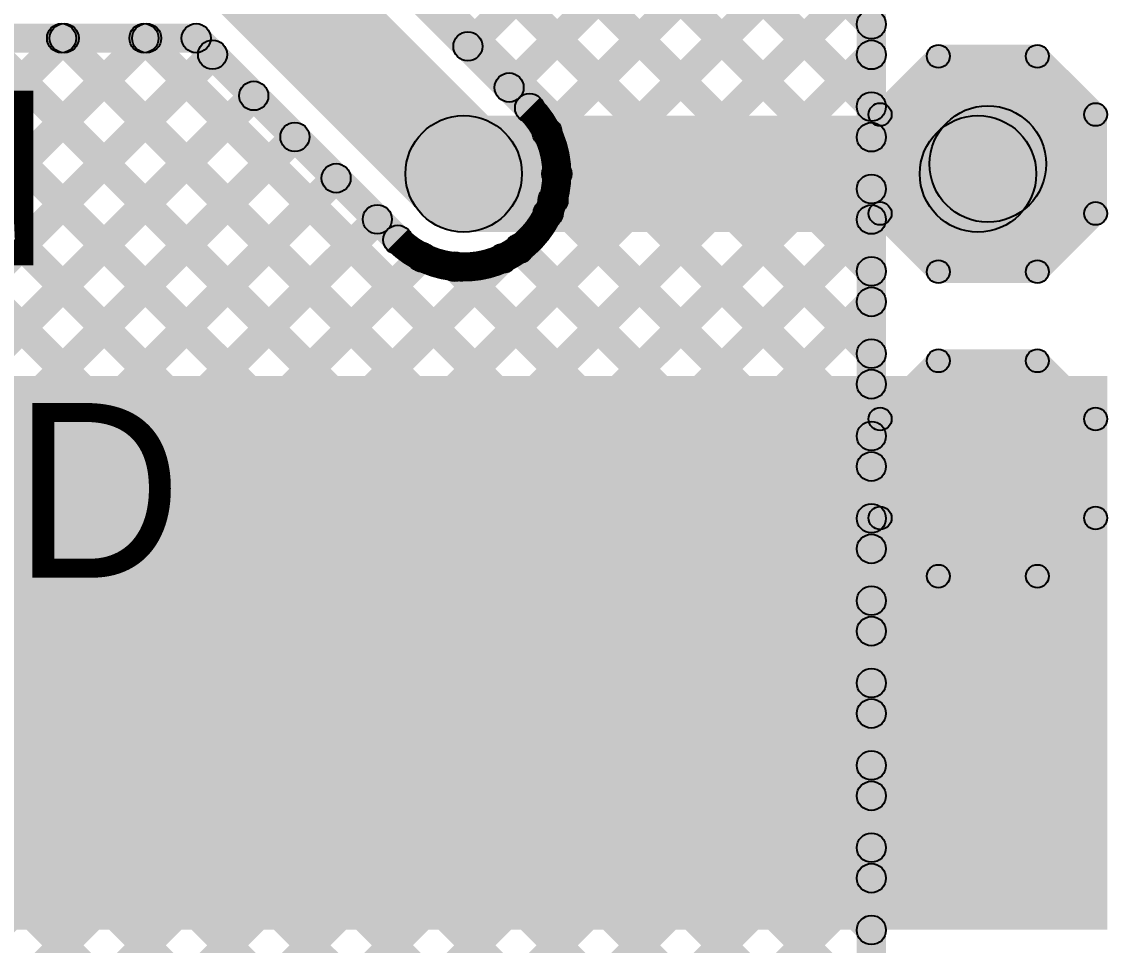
# Model space of a CAD drawing. Header units: millimetres. Extents: x -0.08 to 5.25, y -0.08 to 2.73.
# Drawn here: x 4.7542 to 5.127, y 0.9534 to 1.2707 of the extents above; entities that cross this region are included whole.
import ezdxf

# ---------------------------------------------------------------- set-up
doc = ezdxf.new("R2010")
doc.units = ezdxf.units.MM
doc.header["$MEASUREMENT"] = 0
for name, color, linetype in [('BottomLayer', 5, 'Continuous'), ('TopLayer', 1, 'Continuous'), ('TopOverlay', 2, 'Continuous'), ('TopPaste', 8, 'Continuous'), ('TopSolder', 216, 'Continuous'), ('ViaHoleLayer', 16, 'Continuous')]:
    doc.layers.add(name, color=color, linetype=linetype)

# ---------------------------------------------------------------- blocks, each defined once
blk = doc.blocks.new('TEST_POINT_63')
at = {"layer": 'TopLayer'}
blk.add_hatch(color=1, dxfattribs=at).paths.add_polyline_path([(0.015, 0.03), (-0.015, 0.03), (-0.03, 0.015), (-0.03, -0.015), (-0.015, -0.03), (0.015, -0.03), (0.03, -0.015), (0.03, 0.015)])
at = {"layer": 'TopOverlay'}
for points in [[(-0.03422, 0.01422), (-0.03978, 0.01978), (-0.01978, 0.03978), (-0.01422, 0.03422)], [(0.017, 0.04094), (0.017, 0.03306), (-0.017, 0.03306), (-0.017, 0.04094)], [(0.017, 0.04094), (0.017, 0.03306), (-0.017, 0.03306), (-0.017, 0.04094)], [(0.03978, 0.01978), (0.03422, 0.01422), (0.01422, 0.03422), (0.01978, 0.03978)], [(-0.03306, -0.017), (-0.04094, -0.017), (-0.04094, 0.017), (-0.03306, 0.017)], [(0.04094, -0.017), (0.03306, -0.017), (0.03306, 0.017), (0.04094, 0.017)], [(-0.01422, -0.03422), (-0.01978, -0.03978), (-0.03978, -0.01978), (-0.03422, -0.01422)], [(0.01978, -0.03978), (0.01422, -0.03422), (0.03422, -0.01422), (0.03978, -0.01978)], [(0.017, -0.03306), (0.017, -0.04094), (-0.017, -0.04094), (-0.017, -0.03306)], [(0.017, -0.03306), (0.017, -0.04094), (-0.017, -0.04094), (-0.017, -0.03306)]]:
    blk.add_hatch(color=2, dxfattribs=at).paths.add_polyline_path(points)
h = blk.add_hatch(color=2, dxfattribs=at)
edge = h.paths.add_edge_path()
edge.add_arc((-0.017, 0.037), 0.00394, 0, 360)
h = blk.add_hatch(color=2, dxfattribs=at)
edge = h.paths.add_edge_path()
edge.add_arc((-0.017, 0.037), 0.00394, 0, 360)
h = blk.add_hatch(color=2, dxfattribs=at)
edge = h.paths.add_edge_path()
edge.add_arc((-0.017, 0.037), 0.00394, 0, 360)
h = blk.add_hatch(color=2, dxfattribs=at)
edge = h.paths.add_edge_path()
edge.add_arc((0.017, 0.037), 0.00394, 0, 360)
h = blk.add_hatch(color=2, dxfattribs=at)
edge = h.paths.add_edge_path()
edge.add_arc((0.017, 0.037), 0.00394, 0, 360)
h = blk.add_hatch(color=2, dxfattribs=at)
edge = h.paths.add_edge_path()
edge.add_arc((0.017, 0.037), 0.00394, 0, 360)
h = blk.add_hatch(color=2, dxfattribs=at)
edge = h.paths.add_edge_path()
edge.add_arc((-0.037, 0.017), 0.00394, 0, 360)
h = blk.add_hatch(color=2, dxfattribs=at)
edge = h.paths.add_edge_path()
edge.add_arc((-0.037, 0.017), 0.00394, 0, 360)
h = blk.add_hatch(color=2, dxfattribs=at)
edge = h.paths.add_edge_path()
edge.add_arc((0.037, 0.017), 0.00394, 0, 360)
h = blk.add_hatch(color=2, dxfattribs=at)
edge = h.paths.add_edge_path()
edge.add_arc((0.037, 0.017), 0.00394, 0, 360)
h = blk.add_hatch(color=2, dxfattribs=at)
edge = h.paths.add_edge_path()
edge.add_arc((-0.037, -0.017), 0.00394, 0, 360)
h = blk.add_hatch(color=2, dxfattribs=at)
edge = h.paths.add_edge_path()
edge.add_arc((-0.037, -0.017), 0.00394, 0, 360)
h = blk.add_hatch(color=2, dxfattribs=at)
edge = h.paths.add_edge_path()
edge.add_arc((0.037, -0.017), 0.00394, 0, 360)
h = blk.add_hatch(color=2, dxfattribs=at)
edge = h.paths.add_edge_path()
edge.add_arc((0.037, -0.017), 0.00394, 0, 360)
h = blk.add_hatch(color=2, dxfattribs=at)
edge = h.paths.add_edge_path()
edge.add_arc((-0.017, -0.037), 0.00394, 0, 360)
h = blk.add_hatch(color=2, dxfattribs=at)
edge = h.paths.add_edge_path()
edge.add_arc((-0.017, -0.037), 0.00394, 0, 360)
h = blk.add_hatch(color=2, dxfattribs=at)
edge = h.paths.add_edge_path()
edge.add_arc((-0.017, -0.037), 0.00394, 0, 360)
h = blk.add_hatch(color=2, dxfattribs=at)
edge = h.paths.add_edge_path()
edge.add_arc((0.017, -0.037), 0.00394, 0, 360)
h = blk.add_hatch(color=2, dxfattribs=at)
edge = h.paths.add_edge_path()
edge.add_arc((0.017, -0.037), 0.00394, 0, 360)
h = blk.add_hatch(color=2, dxfattribs=at)
edge = h.paths.add_edge_path()
edge.add_arc((0.017, -0.037), 0.00394, 0, 360)
at = {"layer": 'TopPaste'}
blk.add_hatch(color=8, dxfattribs=at).paths.add_polyline_path([(0.015, 0.03), (-0.015, 0.03), (-0.03, 0.015), (-0.03, -0.015), (-0.015, -0.03), (0.015, -0.03), (0.03, -0.015), (0.03, 0.015)])
at = {"layer": 'TopSolder'}
blk.add_hatch(color=216, dxfattribs=at).paths.add_polyline_path([(0.017, 0.034), (-0.017, 0.034), (-0.034, 0.017), (-0.034, -0.017), (-0.017, -0.034), (0.017, -0.034), (0.034, -0.017), (0.034, 0.017)])
at = {"layer": 'TopOverlay'}
for centre in [(-0.017, 0.037), (-0.017, 0.037), (-0.017, 0.037), (0.017, 0.037), (0.017, 0.037), (0.017, 0.037), (-0.037, 0.017), (-0.037, 0.017), (0.037, 0.017), (0.037, 0.017), (-0.037, -0.017), (-0.037, -0.017), (0.037, -0.017), (0.037, -0.017), (-0.017, -0.037), (-0.017, -0.037), (-0.017, -0.037), (0.017, -0.037), (0.017, -0.037), (0.017, -0.037)]:
    blk.add_circle(centre, 0.00394, dxfattribs=at)
blk = doc.blocks.new('TEST_POINT_69')
at = {"layer": 'TopLayer'}
blk.add_hatch(color=1, dxfattribs=at).paths.add_polyline_path([(0.015, 0.03), (-0.015, 0.03), (-0.03, 0.015), (-0.03, -0.015), (-0.015, -0.03), (0.015, -0.03), (0.03, -0.015), (0.03, 0.015)])
at = {"layer": 'TopOverlay'}
for points in [[(-0.01978, 0.03978), (-0.01422, 0.03422), (-0.03422, 0.01422), (-0.03978, 0.01978)], [(-0.017, 0.03306), (-0.017, 0.04094), (0.017, 0.04094), (0.017, 0.03306)], [(-0.017, 0.03306), (-0.017, 0.04094), (0.017, 0.04094), (0.017, 0.03306)], [(0.01422, 0.03422), (0.01978, 0.03978), (0.03978, 0.01978), (0.03422, 0.01422)], [(-0.04094, 0.017), (-0.03306, 0.017), (-0.03306, -0.017), (-0.04094, -0.017)], [(0.03306, 0.017), (0.04094, 0.017), (0.04094, -0.017), (0.03306, -0.017)], [(-0.03978, -0.01978), (-0.03422, -0.01422), (-0.01422, -0.03422), (-0.01978, -0.03978)], [(0.03422, -0.01422), (0.03978, -0.01978), (0.01978, -0.03978), (0.01422, -0.03422)], [(-0.017, -0.04094), (-0.017, -0.03306), (0.017, -0.03306), (0.017, -0.04094)], [(-0.017, -0.04094), (-0.017, -0.03306), (0.017, -0.03306), (0.017, -0.04094)]]:
    blk.add_hatch(color=2, dxfattribs=at).paths.add_polyline_path(points)
h = blk.add_hatch(color=2, dxfattribs=at)
edge = h.paths.add_edge_path()
edge.add_arc((-0.017, 0.037), 0.00394, 0, 360)
h = blk.add_hatch(color=2, dxfattribs=at)
edge = h.paths.add_edge_path()
edge.add_arc((-0.017, 0.037), 0.00394, 0, 360)
h = blk.add_hatch(color=2, dxfattribs=at)
edge = h.paths.add_edge_path()
edge.add_arc((-0.017, 0.037), 0.00394, 0, 360)
h = blk.add_hatch(color=2, dxfattribs=at)
edge = h.paths.add_edge_path()
edge.add_arc((0.017, 0.037), 0.00394, 0, 360)
h = blk.add_hatch(color=2, dxfattribs=at)
edge = h.paths.add_edge_path()
edge.add_arc((0.017, 0.037), 0.00394, 0, 360)
h = blk.add_hatch(color=2, dxfattribs=at)
edge = h.paths.add_edge_path()
edge.add_arc((0.017, 0.037), 0.00394, 0, 360)
h = blk.add_hatch(color=2, dxfattribs=at)
edge = h.paths.add_edge_path()
edge.add_arc((-0.037, 0.017), 0.00394, 0, 360)
h = blk.add_hatch(color=2, dxfattribs=at)
edge = h.paths.add_edge_path()
edge.add_arc((-0.037, 0.017), 0.00394, 0, 360)
h = blk.add_hatch(color=2, dxfattribs=at)
edge = h.paths.add_edge_path()
edge.add_arc((0.037, 0.017), 0.00394, 0, 360)
h = blk.add_hatch(color=2, dxfattribs=at)
edge = h.paths.add_edge_path()
edge.add_arc((0.037, 0.017), 0.00394, 0, 360)
h = blk.add_hatch(color=2, dxfattribs=at)
edge = h.paths.add_edge_path()
edge.add_arc((-0.037, -0.017), 0.00394, 0, 360)
h = blk.add_hatch(color=2, dxfattribs=at)
edge = h.paths.add_edge_path()
edge.add_arc((-0.037, -0.017), 0.00394, 0, 360)
h = blk.add_hatch(color=2, dxfattribs=at)
edge = h.paths.add_edge_path()
edge.add_arc((0.037, -0.017), 0.00394, 0, 360)
h = blk.add_hatch(color=2, dxfattribs=at)
edge = h.paths.add_edge_path()
edge.add_arc((0.037, -0.017), 0.00394, 0, 360)
h = blk.add_hatch(color=2, dxfattribs=at)
edge = h.paths.add_edge_path()
edge.add_arc((-0.017, -0.037), 0.00394, 0, 360)
h = blk.add_hatch(color=2, dxfattribs=at)
edge = h.paths.add_edge_path()
edge.add_arc((-0.017, -0.037), 0.00394, 0, 360)
h = blk.add_hatch(color=2, dxfattribs=at)
edge = h.paths.add_edge_path()
edge.add_arc((-0.017, -0.037), 0.00394, 0, 360)
h = blk.add_hatch(color=2, dxfattribs=at)
edge = h.paths.add_edge_path()
edge.add_arc((0.017, -0.037), 0.00394, 0, 360)
h = blk.add_hatch(color=2, dxfattribs=at)
edge = h.paths.add_edge_path()
edge.add_arc((0.017, -0.037), 0.00394, 0, 360)
h = blk.add_hatch(color=2, dxfattribs=at)
edge = h.paths.add_edge_path()
edge.add_arc((0.017, -0.037), 0.00394, 0, 360)
at = {"layer": 'TopPaste'}
blk.add_hatch(color=8, dxfattribs=at).paths.add_polyline_path([(0.015, 0.03), (-0.015, 0.03), (-0.03, 0.015), (-0.03, -0.015), (-0.015, -0.03), (0.015, -0.03), (0.03, -0.015), (0.03, 0.015)])
at = {"layer": 'TopSolder'}
blk.add_hatch(color=216, dxfattribs=at).paths.add_polyline_path([(0.017, 0.034), (-0.017, 0.034), (-0.034, 0.017), (-0.034, -0.017), (-0.017, -0.034), (0.017, -0.034), (0.034, -0.017), (0.034, 0.017)])
at = {"layer": 'TopOverlay'}
for centre in [(-0.017, 0.037), (-0.017, 0.037), (-0.017, 0.037), (0.017, 0.037), (0.017, 0.037), (0.017, 0.037), (-0.037, 0.017), (-0.037, 0.017), (0.037, 0.017), (0.037, 0.017), (-0.037, -0.017), (-0.037, -0.017), (0.037, -0.017), (0.037, -0.017), (-0.017, -0.037), (-0.017, -0.037), (-0.017, -0.037), (0.017, -0.037), (0.017, -0.037), (0.017, -0.037)]:
    blk.add_circle(centre, 0.00394, dxfattribs=at)

msp = doc.modelspace()

# ---------------------------------------------------------------- hatches: boundary and pattern name
at = {"layer": 'BottomLayer'}
for points in [[(4.68282, 1.48446), (4.68989, 1.49154), (5.04954, 1.13189), (5.04246, 1.12482)], [(4.71111, 1.48446), (4.71818, 1.49154), (5.04954, 1.16018), (5.04246, 1.15311)], [(4.73939, 1.48446), (4.74646, 1.49154), (5.04954, 1.18846), (5.04246, 1.18139)], [(4.76768, 1.48446), (4.77475, 1.49154), (5.04954, 1.21675), (5.04246, 1.20968)], [(4.79596, 1.48446), (4.80303, 1.49154), (5.04954, 1.24503), (5.04246, 1.23796)], [(4.82424, 1.48446), (4.83132, 1.49154), (5.04954, 1.27332), (5.04246, 1.26624)], [(5.051, 0.187), (5.041, 0.187), (5.041, 1.488), (5.051, 1.488)], [(4.91099, 1.25866), (4.90392, 1.26573), (5.04246, 1.40427), (5.04954, 1.3972)], [(4.92514, 1.24452), (4.91807, 1.25159), (5.04246, 1.37599), (5.04954, 1.36892)], [(4.93813, 1.22923), (4.93106, 1.2363), (5.04246, 1.3477), (5.04954, 1.34063)], [(4.84652, 1.31606), (4.85359, 1.32314), (4.93216, 1.24456), (4.92509, 1.23749)], [(4.93855, 1.20136), (4.93147, 1.20843), (5.04246, 1.31942), (5.04954, 1.31235)], [(4.81326, 1.28286), (4.84154, 1.31114), (4.92014, 1.23254), (4.89186, 1.20426)], [(4.26486, 0.49939), (4.25779, 0.50646), (5.04246, 1.29113), (5.04954, 1.28406)], [(3.864, 1.26), (3.864, 1.27), (4.81415, 1.27), (4.81415, 1.26)], [(4.13758, 0.62667), (4.13051, 0.63374), (4.76531, 1.26854), (4.77238, 1.26146)], [(4.15173, 0.61253), (4.14466, 0.6196), (4.79359, 1.26854), (4.80066, 1.26146)], [(4.45327, 1.26146), (4.46035, 1.26854), (5.04954, 0.67935), (5.04246, 0.67227)], [(4.48156, 1.26146), (4.48863, 1.26854), (5.04954, 0.70763), (5.04246, 0.70056)], [(4.50984, 1.26146), (4.51691, 1.26854), (5.04954, 0.73591), (5.04246, 0.72884)], [(4.53813, 1.26146), (4.5452, 1.26854), (5.04954, 0.7642), (5.04246, 0.75713)], [(4.56641, 1.26146), (4.57348, 1.26854), (5.04954, 0.79248), (5.04246, 0.78541)], [(4.5947, 1.26146), (4.60177, 1.26854), (5.04954, 0.82077), (5.04246, 0.8137)], [(4.62298, 1.26146), (4.63005, 1.26854), (5.04954, 0.84905), (5.04246, 0.84198)], [(4.65126, 1.26146), (4.65834, 1.26854), (5.04954, 0.87734), (5.04246, 0.87026)], [(4.67955, 1.26146), (4.68662, 1.26854), (5.04954, 0.90562), (5.04246, 0.89855)], [(4.70783, 1.26146), (4.7149, 1.26854), (5.04954, 0.9339), (5.04246, 0.92683)], [(4.73612, 1.26146), (4.74319, 1.26854), (5.04954, 0.96219), (5.04246, 0.95512)], [(4.7644, 1.26146), (4.77147, 1.26854), (5.04954, 0.99047), (5.04246, 0.9834)], [(4.79269, 1.26146), (4.79976, 1.26854), (5.04954, 1.01876), (5.04246, 1.01169)], [(4.81061, 1.26146), (4.81768, 1.26854), (4.88691, 1.19931), (4.87984, 1.19224)], [(4.16587, 0.59839), (4.1588, 0.60546), (4.81624, 1.2629), (4.82331, 1.25583)], [(4.27901, 0.48525), (4.27193, 0.49232), (5.04246, 1.26285), (5.04954, 1.25578)], [(4.18001, 0.58424), (4.17294, 0.59132), (4.83038, 1.24876), (4.83746, 1.24169)], [(4.19415, 0.5701), (4.18708, 0.57717), (4.84453, 1.23462), (4.8516, 1.22755)], [(4.29315, 0.47111), (4.28608, 0.47818), (5.04246, 1.23457), (5.04954, 1.2275)], [(4.20829, 0.55596), (4.20122, 0.56303), (4.85867, 1.22048), (4.86574, 1.21341)], [(4.93317, 1.20584), (4.94024, 1.21291), (5.04954, 1.10361), (5.04246, 1.09654)], [(4.22244, 0.54182), (4.21537, 0.54889), (4.87281, 1.20633), (4.87988, 1.19926)], [(4.30729, 0.45696), (4.30022, 0.46404), (5.04246, 1.20628), (5.04954, 1.19921)], [(4.23658, 0.52768), (4.22951, 0.53475), (4.8881, 1.19334), (4.89517, 1.18627)], [(4.25072, 0.51353), (4.24365, 0.5206), (4.91597, 1.19293), (4.92304, 1.18585)], [(4.92154, 1.18917), (4.92862, 1.19625), (5.04954, 1.07533), (5.04246, 1.06825)], [(4.89943, 1.18301), (4.9065, 1.19008), (5.04954, 1.04704), (5.04246, 1.03997)], [(4.32143, 0.44282), (4.31436, 0.44989), (5.04246, 1.178), (5.04954, 1.17093)], [(4.33557, 0.42868), (4.3285, 0.43575), (5.04246, 1.14971), (5.04954, 1.14264)], [(4.35464, 0.41946), (4.34757, 0.42654), (5.04246, 1.12143), (5.04954, 1.11436)], [(4.38293, 0.41946), (4.37586, 0.42654), (5.04246, 1.09314), (5.04954, 1.08607)], [(4.41121, 0.41946), (4.40414, 0.42654), (5.04246, 1.06486), (5.04954, 1.05779)], [(4.4395, 0.41946), (4.43242, 0.42654), (5.04246, 1.03658), (5.04954, 1.0295)], [(4.46778, 0.41946), (4.46071, 0.42654), (5.04246, 1.00829), (5.04954, 1.00122)], [(4.71696, 0.64036), (4.70989, 0.64743), (5.04246, 0.98001), (5.04954, 0.97294)]]:
    msp.add_hatch(color=5, dxfattribs=at).paths.add_polyline_path(points)
h = msp.add_hatch(color=5, dxfattribs=at)
edge = h.paths.add_edge_path()
edge.add_arc((5.046, 1.26978), 0.005, 0, 360)
h = msp.add_hatch(color=5, dxfattribs=at)
edge = h.paths.add_edge_path()
edge.add_arc((4.76794, 1.265), 0.005, 0, 360)
h = msp.add_hatch(color=5, dxfattribs=at)
edge = h.paths.add_edge_path()
edge.add_arc((4.76884, 1.265), 0.005, 0, 360)
h = msp.add_hatch(color=5, dxfattribs=at)
edge = h.paths.add_edge_path()
edge.add_arc((4.79622, 1.265), 0.005, 0, 360)
h = msp.add_hatch(color=5, dxfattribs=at)
edge = h.paths.add_edge_path()
edge.add_arc((4.79713, 1.265), 0.005, 0, 360)
h = msp.add_hatch(color=5, dxfattribs=at)
edge = h.paths.add_edge_path()
edge.add_arc((4.81415, 1.265), 0.005, 0, 360)
h = msp.add_hatch(color=5, dxfattribs=at)
edge = h.paths.add_edge_path()
edge.add_arc((4.81415, 1.265), 0.005, 0, 360)
h = msp.add_hatch(color=5, dxfattribs=at)
edge = h.paths.add_edge_path()
edge.add_arc((4.81978, 1.25937), 0.005, 0, 360)
h = msp.add_hatch(color=5, dxfattribs=at)
edge = h.paths.add_edge_path()
edge.add_arc((4.90746, 1.2622), 0.005, 0, 360)
h = msp.add_hatch(color=5, dxfattribs=at)
edge = h.paths.add_edge_path()
edge.add_arc((5.046, 1.25931), 0.005, 0, 360)
h = msp.add_hatch(color=5, dxfattribs=at)
edge = h.paths.add_edge_path()
edge.add_arc((4.9216, 1.24805), 0.005, 0, 360)
h = msp.add_hatch(color=5, dxfattribs=at)
edge = h.paths.add_edge_path()
edge.add_arc((4.83392, 1.24523), 0.005, 0, 360)
h = msp.add_hatch(color=5, dxfattribs=at)
edge = h.paths.add_edge_path()
edge.add_arc((4.92863, 1.24103), 0.005, 0, 360)
h = msp.add_hatch(color=5, dxfattribs=at)
edge = h.paths.add_edge_path()
edge.add_arc((4.92863, 1.24103), 0.005, 0, 360)
h = msp.add_hatch(color=5, dxfattribs=at)
edge = h.paths.add_edge_path()
edge.add_arc((5.046, 1.2415), 0.005, 0, 360)
h = msp.add_hatch(color=5, dxfattribs=at)
edge = h.paths.add_edge_path()
edge.add_arc((4.906, 1.2184), 0.02, 0, 360)
h = msp.add_hatch(color=5, dxfattribs=at)
edge = h.paths.add_edge_path()
edge.add_arc((4.9346, 1.23276), 0.005, 0, 360)
h = msp.add_hatch(color=5, dxfattribs=at)
edge = h.paths.add_edge_path()
edge.add_arc((4.84806, 1.23108), 0.005, 0, 360)
h = msp.add_hatch(color=5, dxfattribs=at)
edge = h.paths.add_edge_path()
edge.add_arc((5.046, 1.23103), 0.005, 0, 360)
h = msp.add_hatch(color=5, dxfattribs=at)
edge = h.paths.add_edge_path()
edge.add_arc((4.906, 1.2184), 0.01181, 0, 360)
h = msp.add_hatch(color=5, dxfattribs=at)
edge = h.paths.add_edge_path()
edge.add_arc((4.938, 1.2184), 0.005, 0, 360)
h = msp.add_hatch(color=5, dxfattribs=at)
edge = h.paths.add_edge_path()
edge.add_arc((4.938, 1.2184), 0.005, 0, 360)
h = msp.add_hatch(color=5, dxfattribs=at)
edge = h.paths.add_edge_path()
edge.add_arc((4.8622, 1.21694), 0.005, 0, 360)
h = msp.add_hatch(color=5, dxfattribs=at)
edge = h.paths.add_edge_path()
edge.add_arc((5.046, 1.21321), 0.005, 0, 360)
h = msp.add_hatch(color=5, dxfattribs=at)
edge = h.paths.add_edge_path()
edge.add_arc((4.9367, 1.20937), 0.005, 0, 360)
h = msp.add_hatch(color=5, dxfattribs=at)
edge = h.paths.add_edge_path()
edge.add_arc((4.87635, 1.2028), 0.005, 0, 360)
h = msp.add_hatch(color=5, dxfattribs=at)
edge = h.paths.add_edge_path()
edge.add_arc((4.93501, 1.20489), 0.005, 0, 360)
h = msp.add_hatch(color=5, dxfattribs=at)
edge = h.paths.add_edge_path()
edge.add_arc((5.046, 1.20275), 0.005, 0, 360)
h = msp.add_hatch(color=5, dxfattribs=at)
edge = h.paths.add_edge_path()
edge.add_arc((4.88337, 1.19577), 0.005, 0, 360)
h = msp.add_hatch(color=5, dxfattribs=at)
edge = h.paths.add_edge_path()
edge.add_arc((4.88337, 1.19577), 0.005, 0, 360)
h = msp.add_hatch(color=5, dxfattribs=at)
edge = h.paths.add_edge_path()
edge.add_arc((4.92508, 1.19271), 0.005, 0, 360)
h = msp.add_hatch(color=5, dxfattribs=at)
edge = h.paths.add_edge_path()
edge.add_arc((4.89164, 1.1898), 0.005, 0, 360)
h = msp.add_hatch(color=5, dxfattribs=at)
edge = h.paths.add_edge_path()
edge.add_arc((4.91951, 1.18939), 0.005, 0, 360)
h = msp.add_hatch(color=5, dxfattribs=at)
edge = h.paths.add_edge_path()
edge.add_arc((4.90296, 1.18654), 0.005, 0, 360)
h = msp.add_hatch(color=5, dxfattribs=at)
edge = h.paths.add_edge_path()
edge.add_arc((5.046, 1.18493), 0.005, 0, 360)
h = msp.add_hatch(color=5, dxfattribs=at)
edge = h.paths.add_edge_path()
edge.add_arc((5.046, 1.17446), 0.005, 0, 360)
h = msp.add_hatch(color=5, dxfattribs=at)
edge = h.paths.add_edge_path()
edge.add_arc((5.046, 1.15664), 0.005, 0, 360)
h = msp.add_hatch(color=5, dxfattribs=at)
edge = h.paths.add_edge_path()
edge.add_arc((5.046, 1.14618), 0.005, 0, 360)
h = msp.add_hatch(color=5, dxfattribs=at)
edge = h.paths.add_edge_path()
edge.add_arc((5.046, 1.12836), 0.005, 0, 360)
h = msp.add_hatch(color=5, dxfattribs=at)
edge = h.paths.add_edge_path()
edge.add_arc((5.046, 1.11789), 0.005, 0, 360)
h = msp.add_hatch(color=5, dxfattribs=at)
edge = h.paths.add_edge_path()
edge.add_arc((5.046, 1.10007), 0.005, 0, 360)
h = msp.add_hatch(color=5, dxfattribs=at)
edge = h.paths.add_edge_path()
edge.add_arc((5.046, 1.08961), 0.005, 0, 360)
h = msp.add_hatch(color=5, dxfattribs=at)
edge = h.paths.add_edge_path()
edge.add_arc((5.046, 1.07179), 0.005, 0, 360)
h = msp.add_hatch(color=5, dxfattribs=at)
edge = h.paths.add_edge_path()
edge.add_arc((5.046, 1.06132), 0.005, 0, 360)
h = msp.add_hatch(color=5, dxfattribs=at)
edge = h.paths.add_edge_path()
edge.add_arc((5.046, 1.04351), 0.005, 0, 360)
h = msp.add_hatch(color=5, dxfattribs=at)
edge = h.paths.add_edge_path()
edge.add_arc((5.046, 1.03304), 0.005, 0, 360)
h = msp.add_hatch(color=5, dxfattribs=at)
edge = h.paths.add_edge_path()
edge.add_arc((5.046, 1.01522), 0.005, 0, 360)
h = msp.add_hatch(color=5, dxfattribs=at)
edge = h.paths.add_edge_path()
edge.add_arc((5.046, 1.00476), 0.005, 0, 360)
h = msp.add_hatch(color=5, dxfattribs=at)
edge = h.paths.add_edge_path()
edge.add_arc((5.046, 0.98694), 0.005, 0, 360)
h = msp.add_hatch(color=5, dxfattribs=at)
edge = h.paths.add_edge_path()
edge.add_arc((5.046, 0.97647), 0.005, 0, 360)
h = msp.add_hatch(color=5, dxfattribs=at)
edge = h.paths.add_edge_path()
edge.add_arc((5.046, 0.95865), 0.005, 0, 360)
at = {"layer": 'TopLayer'}
h = msp.add_hatch(color=1, dxfattribs=at)
edge = h.paths.add_edge_path()
edge.add_arc((5.086, 1.2218), 0.02, 0, 360)
h = msp.add_hatch(color=1, dxfattribs=at)
edge = h.paths.add_edge_path()
edge.add_arc((4.906, 1.2184), 0.02, 0, 360)
for points in [[(4.906, 1.1984), (4.906, 1.2384), (5.0826, 1.2384), (5.0826, 1.1984)], [(5.09674, 1.20426), (5.06846, 1.23254), (5.07186, 1.23594), (5.10014, 1.20766)], [(3.884, 0.95882), (5.127, 0.95882), (5.127, 1.149), (3.884, 1.149)]]:
    msp.add_hatch(color=1, dxfattribs=at).paths.add_polyline_path(points)
h = msp.add_hatch(color=1, dxfattribs=at)
edge = h.paths.add_edge_path()
edge.add_arc((5.0826, 1.2184), 0.02, 0, 360)
h = msp.add_hatch(color=1, dxfattribs=at)
edge = h.paths.add_edge_path()
edge.add_arc((5.0826, 1.2184), 0.02, 0, 360)
h = msp.add_hatch(color=1, dxfattribs=at)
edge = h.paths.add_edge_path()
edge.add_arc((4.906, 1.2184), 0.01181, 0, 360)
at = {"layer": 'ViaHoleLayer'}
h = msp.add_hatch(color=16, dxfattribs=at)
edge = h.paths.add_edge_path()
edge.add_arc((4.906, 1.2184), 0.00591, 0, 360)

# ---------------------------------------------------------------- linework, layer by layer
at = {"layer": 'BottomLayer', "const_width": 0.01}
for points in [[(4.92863, 1.24103, -0.198912), (4.938, 1.2184)], [(4.938, 1.2184, -0.668179), (4.88337, 1.19577)]]:
    msp.add_lwpolyline(points, format="xyb", dxfattribs=at)
at = {"layer": 'BottomLayer'}
for centre, radius in [((5.046, 1.26978), 0.005), ((4.76794, 1.265), 0.005), ((4.76884, 1.265), 0.005), ((4.79622, 1.265), 0.005), ((4.79713, 1.265), 0.005), ((4.81415, 1.265), 0.005), ((4.81415, 1.265), 0.005), ((4.81978, 1.25937), 0.005), ((4.90746, 1.2622), 0.005), ((5.046, 1.25931), 0.005), ((4.9216, 1.24805), 0.005), ((4.83392, 1.24523), 0.005), ((4.92863, 1.24103), 0.005), ((4.92863, 1.24103), 0.005), ((5.046, 1.2415), 0.005), ((4.906, 1.2184), 0.02), ((4.9346, 1.23276), 0.005), ((4.84806, 1.23108), 0.005), ((5.046, 1.23103), 0.005), ((4.938, 1.2184), 0.005), ((4.938, 1.2184), 0.005), ((4.8622, 1.21694), 0.005), ((5.046, 1.21321), 0.005), ((4.9367, 1.20937), 0.005), ((4.87635, 1.2028), 0.005), ((4.93501, 1.20489), 0.005), ((5.046, 1.20275), 0.005), ((4.88337, 1.19577), 0.005), ((4.88337, 1.19577), 0.005), ((4.92508, 1.19271), 0.005), ((4.89164, 1.1898), 0.005), ((4.91951, 1.18939), 0.005), ((4.90296, 1.18654), 0.005), ((5.046, 1.18493), 0.005), ((5.046, 1.17446), 0.005), ((5.046, 1.15664), 0.005), ((5.046, 1.14618), 0.005), ((5.046, 1.12836), 0.005), ((5.046, 1.11789), 0.005), ((5.046, 1.10007), 0.005), ((5.046, 1.08961), 0.005), ((5.046, 1.07179), 0.005), ((5.046, 1.06132), 0.005), ((5.046, 1.04351), 0.005), ((5.046, 1.03304), 0.005), ((5.046, 1.01522), 0.005), ((5.046, 1.00476), 0.005), ((5.046, 0.98694), 0.005), ((5.046, 0.97647), 0.005), ((5.046, 0.95865), 0.005)]:
    msp.add_circle(centre, radius, dxfattribs=at)
at = {"layer": 'TopLayer'}
for centre in [(5.086, 1.2218), (4.906, 1.2184), (5.0826, 1.2184), (5.0826, 1.2184)]:
    msp.add_circle(centre, 0.02, dxfattribs=at)

# ---------------------------------------------------------------- block references
for name, p, rotation in [('TEST_POINT_63', (5.086, 1.2218), 270), ('TEST_POINT_69', (5.086, 1.1172), 90)]:
    msp.add_blockref(name, p, dxfattribs=dict(rotation=rotation))

# ---------------------------------------------------------------- texts
at = {"layer": 'TopOverlay'}
for s, p in [('VIN', (4.631, 1.187)), ('GND', (4.631, 1.0797))]:
    msp.add_text(s, height=0.06, rotation=360, dxfattribs=at).set_placement(p)

doc.saveas('drawing.dxf')
